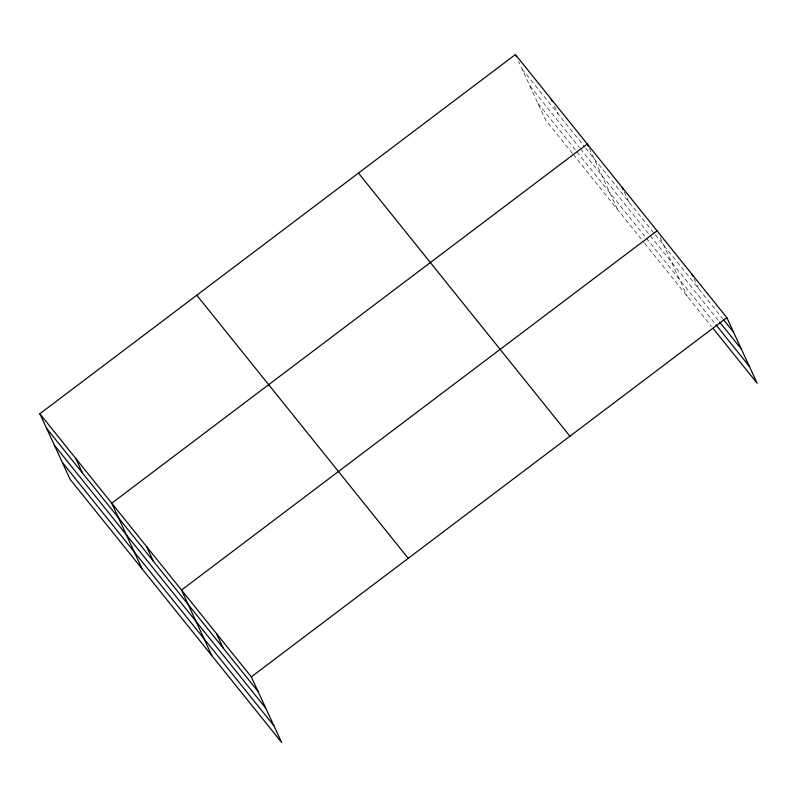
<?xml version="1.0" encoding="UTF-8"?>
<svg xmlns="http://www.w3.org/2000/svg" width="797" height="797" viewBox="0 0 797 797"><rect width="100%" height="100%" fill="white"/><g stroke="black" fill="none" stroke-linecap="round" stroke-linejoin="round"><path stroke-width="0.6" stroke-dasharray="3.98 2.99" d="M522.125 69.12L584.839 147.166M585.606 148.112L654.496 233.83M655.273 234.796L722.73 318.73M529.905 85.956L579.618 147.814M580.385 148.77L718.874 321.091M537.915 103.301L576.161 150.882M576.918 151.838L644.703 236.171M646.247 238.104L714.481 323.004M572.465 153.442L545.696 120.128L518.498 61.279M573.232 154.389L643.946 242.398M644.723 243.354L711.402 326.332M694.028 278.741L698.69 288.823M660.175 237.566L687.373 296.424M624.25 191.908L628.913 202M589.362 148.501L617.585 209.591M554.443 106.011L558.069 113.851"/><path stroke-width="1.2" d="M39.85 413.753L251.304 676.872L281.61 742.445L70.146 479.326L39.85 413.753L515.39 54.555L726.854 317.674L757.15 383.247L712.956 328.254M657.067 230.841L181.527 590.039L211.823 655.612M251.304 676.872L726.854 317.674M723.497 319.697L733.579 332.239M719.651 322.058L741.359 349.076M716.035 324.927L749.369 366.411M358.461 173.088L569.925 436.208M196.779 295.219L408.233 558.338M46.585 428.318L258.039 691.437M54.355 445.154L265.819 708.264M62.375 462.489L273.829 725.609M691.955 274.258L692.991 276.499M622.178 187.434L623.214 189.676M588.325 146.259L587.289 144.018L111.749 503.206L142.045 568.789M551.345 99.286L552.381 101.528M515.39 54.555L516.426 56.796M216.415 633.456L223.15 648.021M146.638 546.622L153.363 561.188M75.795 458.484L82.529 473.049"/></g></svg>
